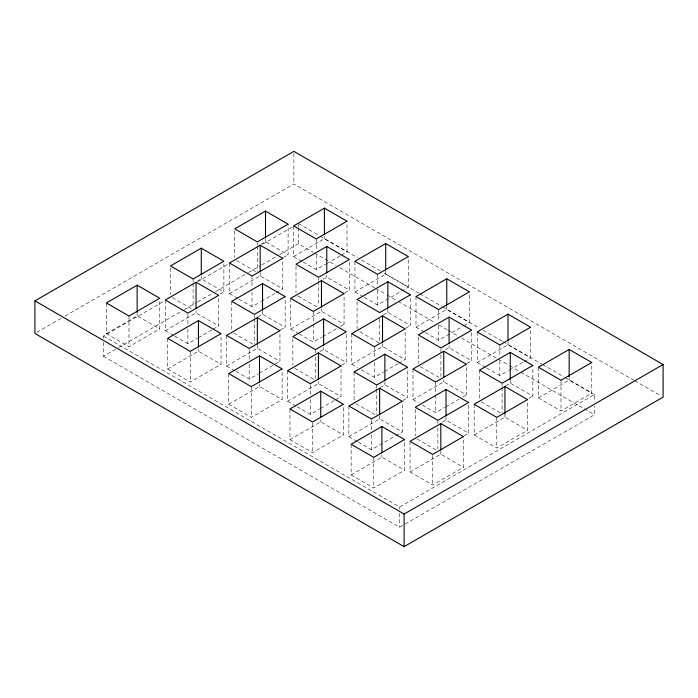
<?xml version="1.0" encoding="UTF-8"?>
<svg xmlns="http://www.w3.org/2000/svg" width="698" height="698" viewBox="0 0 698 698"><rect width="100%" height="100%" fill="white"/><g stroke="black" fill="none" stroke-linecap="round" stroke-linejoin="round"><path stroke-width="0.52" stroke-dasharray="3.49 2.62" d="M36.785 332.379L61.267 318.244M65.036 316.072L293.875 183.949L633.828 380.218M106.375 302.958L106.375 333.6L137.148 315.836L159.755 328.898L159.755 298.247M197.534 280.971L201.268 278.825L223.875 291.877L223.875 261.226M260.834 244.431L265.493 241.744L288.108 254.796L288.108 224.145M103.487 338.19L103.487 336.061L163.742 301.274M197.63 281.713L228.7 263.774M262.596 244.204L292.724 226.806M103.487 342.448L103.487 356.285L117.604 348.136M118.547 347.587L183.513 310.087M184.455 309.546L196.688 302.478M197.63 301.929L211.756 293.779M215.516 291.607L247.528 273.119M248.471 272.578L260.712 265.51M261.654 264.97L278.598 255.189M279.54 254.639L298.369 243.768L313.463 252.484M106.375 333.6L128.99 346.662L159.755 328.898M220.149 294.033L223.875 291.877M283.44 257.483L288.108 254.796M165.295 300.009L165.295 330.651L196.059 312.887L218.675 325.949L218.675 295.298M229.415 262.989L229.415 293.64L260.18 275.876L282.786 288.928L282.786 258.277M293.64 225.908L293.64 256.55L324.413 238.786L347.019 251.847L347.019 221.196M174.718 336.096L187.902 343.704L197.229 338.329M198.162 337.788L212.148 329.709M213.073 329.177L218.675 325.949M238.829 299.076L252.022 306.692L260.415 301.841M261.349 301.309L275.335 293.23M276.26 292.698L282.786 288.928M303.063 261.994L316.246 269.611L325.573 264.228M326.507 263.687L340.493 255.608M341.427 255.075L347.019 251.847M167.66 338.338L167.66 368.98L198.424 351.216L221.039 364.277L221.039 333.627M257.885 316.892L262.544 314.205L285.159 327.257L285.159 296.606M323.043 279.27L326.777 277.123L349.384 290.176L349.384 259.525M167.66 368.98L190.266 382.042L221.039 364.277M280.491 329.945L285.159 327.257M344.725 292.863L349.384 290.176M226.571 335.389L226.571 366.031L257.344 348.267L279.95 361.328L279.95 330.678M290.691 298.369L290.691 329.02L321.464 311.256L344.07 324.308L344.07 293.657M354.924 261.288L354.924 291.93L385.689 274.166L408.295 287.227L408.295 256.576M235.994 371.476L249.186 379.084L258.504 373.709M259.438 373.168L279.95 361.328M299.172 333.914L313.306 342.072L321.691 337.221M322.624 336.689L336.611 328.61M340.345 326.455L344.07 324.308M364.339 297.374L377.531 304.991L408.295 287.227M228.735 373.596L228.735 404.247L259.499 386.483L282.114 399.535L282.114 368.893M319.893 351.618L323.619 349.462L346.234 362.515L346.234 331.873M383.185 315.068L387.852 312.381L410.459 325.434L410.459 294.792M228.735 404.247L251.341 417.299L282.114 399.535M341.566 365.211L346.234 362.515M405.8 328.13L410.459 325.434M287.646 370.647L287.646 401.298L318.419 383.534L341.025 396.586L341.025 365.944M351.766 333.635L351.766 364.277L382.539 346.513L405.145 359.566L405.145 328.924M415.999 296.545L415.999 327.196L446.764 309.432L469.37 322.485L469.37 291.843M297.069 406.733L310.261 414.35L319.579 408.967M320.513 408.426L334.499 400.355M335.433 399.814L341.025 396.586M361.189 369.713L374.381 377.33L383.699 371.947M384.633 371.406L397.686 363.876M398.619 363.335L405.145 359.566M425.414 332.632L438.606 340.249L462.844 326.254M463.777 325.713L469.37 322.485M289.967 408.958L289.967 439.6L320.74 421.836L343.346 434.889L343.346 404.247M380.192 387.512L384.86 384.816L407.466 397.869L407.466 367.227M445.359 349.89L449.084 347.735L471.7 360.787L471.7 330.145M289.967 439.6L312.582 452.653L343.346 434.889M402.807 400.565L407.466 397.869M467.032 363.484L471.7 360.787M348.887 406L348.887 436.651L379.651 418.887L402.266 431.94L402.266 401.298M413.007 368.989L413.007 399.631L443.771 381.867L466.377 394.92L466.377 364.277M477.231 331.908L477.231 362.55L508.004 344.786L530.611 357.838L530.611 327.196M358.301 442.087L371.493 449.704L394.806 436.25M395.74 435.709L402.266 431.94M422.421 405.067L435.613 412.684L444.94 407.3M445.865 406.76L458.926 399.23M462.652 397.075L466.377 394.92M486.654 367.986L499.838 375.603L508.231 370.76M509.165 370.219L523.151 362.149M524.085 361.608L530.611 357.838M351.138 444.268L351.138 474.91L381.902 457.146L404.517 470.199L404.517 439.557M442.296 422.281L446.022 420.135L468.637 433.188L468.637 402.537M505.588 385.741L510.255 383.045L532.862 396.106L532.862 365.455M351.138 474.91L373.744 487.963L404.517 470.199M463.969 435.875L468.637 433.188M529.136 398.253L532.862 396.106M410.049 441.319L410.049 471.961L440.822 454.197L463.428 467.25L463.428 436.608M474.169 404.299L474.169 434.941L504.942 417.177L527.548 430.238L527.548 399.588M538.402 367.218L538.402 397.86L569.167 380.096L591.773 393.149L591.773 362.506M410.049 471.961L432.664 485.014L463.428 467.25M474.169 434.941L496.775 448.003L527.548 430.238M538.402 397.86L561.009 410.913L591.773 393.149M103.487 336.061L399.631 507.045L594.513 394.527L594.513 401.978M103.487 356.285L399.631 527.269L594.513 414.752L594.513 406.236M634.77 380.768L661.215 396.028M298.369 223.543L319.117 235.523M320.068 236.072L357.786 257.85M361.564 260.031L380.427 270.92M384.197 273.101L419.097 293.247M420.039 293.788L441.729 306.317M442.672 306.858L479.456 328.095M483.225 330.276L502.089 341.165M503.031 341.706L541.7 364.033M542.643 364.574L564.333 377.103M565.275 377.644L594.513 394.527M314.405 253.025L336.096 265.554M339.874 267.727L374.765 287.873M375.707 288.422L386.081 294.408M387.024 294.957L397.398 300.943M398.34 301.492L435.124 322.729M438.902 324.902L447.383 329.805M448.334 330.346L457.766 335.79M461.535 337.972L497.377 358.659M498.32 359.208L508.694 365.194M509.636 365.743L520.01 371.729M520.952 372.278L583.196 408.217M584.139 408.758L594.513 414.752M293.64 256.55L302.121 261.445M354.924 291.93L363.396 296.825M415.999 327.196L424.471 332.091M477.231 362.55L485.712 367.445M236.613 260.59L257.335 272.56M297.889 295.969L318.62 307.94M359.906 331.777L379.695 343.198M420.205 366.59L440.927 378.552M481.367 401.9L502.098 413.87M229.415 293.64L237.887 298.535M290.691 329.02L298.229 333.365M351.766 364.277L357.42 367.541M413.007 399.631L418.652 402.894M172.38 297.671L193.11 309.642M233.664 333.051L254.386 345.021M294.739 368.317L315.461 380.279M355.971 403.671L376.702 415.633M417.142 438.981L437.864 450.952M165.295 330.651L173.776 335.546M226.571 366.031L235.052 370.926M287.646 401.298L296.127 406.192M348.887 436.651L357.359 441.546M569.167 377.984L569.167 380.096M561.009 380.27L561.009 410.913M510.255 380.934L510.255 383.045M508.004 341.619L508.004 344.786M504.942 414.01L504.942 417.177M502.098 384.275L502.098 386.387M502.098 387.451L502.098 412.806M499.838 344.96L499.838 356.582M499.838 360.805L499.838 375.603M496.775 417.352L496.775 448.003M479.482 370.167L479.482 399.753M449.084 345.623L449.084 347.735M446.764 306.265L446.764 309.432M446.022 416.959L446.022 420.135M443.771 379.756L443.771 381.867M440.927 348.965L440.927 376.44M440.822 451.03L440.822 454.197M438.606 309.607L438.606 321.228M438.606 325.451L438.606 340.249M437.864 420.301L437.864 423.477M437.864 427.7L437.864 448.831M435.613 382.042L435.613 393.663M435.613 394.719L435.613 412.684M432.664 455.428L432.664 485.014M418.32 336.968L418.32 363.388M415.258 409.36L415.258 435.779M399.631 507.045L399.631 509.174M399.631 513.431L399.631 527.269M387.852 309.214L387.852 312.381M385.689 270.999L385.689 274.166M384.86 381.649L384.86 384.816M382.539 343.346L382.539 346.513M381.902 455.035L381.902 457.146M379.695 318.89L379.695 342.142M379.651 415.72L379.651 418.887M377.531 274.34L377.531 285.962M377.531 290.194L377.531 304.991M376.702 384.991L376.702 388.158M376.702 389.214L376.702 414.577M374.381 346.688L374.381 357.254M374.381 362.532L374.381 377.33M373.744 457.321L373.744 487.963M371.493 420.117L371.493 430.683M371.493 434.906L371.493 449.704M357.079 301.615L357.079 329.09M354.087 371.938L354.087 401.524M326.777 275.003L326.777 277.123M324.413 236.674L324.413 238.786M323.619 347.351L323.619 349.462M321.464 309.135L321.464 311.256M320.74 419.725L320.74 421.836M318.62 278.345L318.62 280.465M318.62 281.521L318.62 305.82M318.419 381.422L318.419 383.534M316.246 238.96L316.246 250.582M316.246 254.814L316.246 269.611M315.461 349.637L315.461 352.804M315.461 357.036L315.461 378.168M313.306 311.421L313.306 323.052M313.306 324.108L313.306 342.072M312.582 423.067L312.582 452.653M310.261 384.764L310.261 395.33M310.261 399.553L310.261 414.35M298.369 224.608L298.369 226.737M298.369 227.801L298.369 243.768M296.004 266.348L296.004 292.767M293.875 153.473L293.875 183.949M292.855 338.696L292.855 365.115M265.493 238.568L265.493 241.744M262.544 311.029L262.544 314.205M260.18 272.7L260.18 275.876M259.499 384.371L259.499 386.483M257.335 242.965L257.335 245.085M257.335 246.141L257.335 271.496M257.344 345.1L257.344 348.267M254.386 314.37L254.386 317.546M254.386 318.602L254.386 343.966M252.022 276.042L252.022 287.672M252.022 291.895L252.022 306.692M251.341 386.657L251.341 417.299M249.186 349.497L249.186 360.063M249.186 364.295L249.186 379.084M234.729 230.968L234.729 257.387M231.78 301.318L231.78 330.904M201.268 276.705L201.268 278.825M198.424 349.105L198.424 351.216M196.059 310.776L196.059 312.887M193.11 278.991L193.11 282.166M193.11 283.222L193.11 307.521M190.266 351.391L190.266 382.042M187.902 314.117L187.902 324.683M187.902 328.915L187.902 343.704M170.495 268.049L170.495 294.469M137.148 313.725L137.148 315.836M128.99 316.011L128.99 346.662"/><path stroke-width="1.05" d="M34.9 300.882L293.875 151.361L663.1 364.531L663.1 397.118L404.125 546.639L34.9 333.469L34.9 300.882L404.125 514.051L663.1 364.531M137.148 285.194L106.375 302.958L128.99 316.011L159.755 298.247L137.148 285.194L137.148 312.669M201.268 248.174L170.495 265.938L193.11 278.991L223.875 261.226L201.268 248.174L201.268 274.593M265.493 211.093L234.729 228.857L257.335 241.909L288.108 224.145L265.493 211.093L265.493 237.512M196.059 282.245L165.295 300.009L187.902 313.062L218.675 295.298L196.059 282.245L196.059 308.664M260.18 245.225L229.415 262.989L252.022 276.042L282.786 258.277L260.18 245.225L260.18 271.644M324.413 208.144L293.64 225.908L316.246 238.96L347.019 221.196L324.413 208.144L324.413 234.563M198.424 320.574L167.66 338.338L190.266 351.391L221.039 333.627L198.424 320.574L198.424 346.993M262.544 283.554L231.78 301.318L254.386 314.37L285.159 296.606L262.544 283.554L262.544 309.973M326.777 246.473L296.004 264.237L318.62 277.289L349.384 259.525L326.777 246.473L326.777 272.892M257.344 317.625L226.571 335.389L249.186 348.442L279.95 330.678L257.344 317.625L257.344 344.044M321.464 280.605L290.691 298.369L313.306 311.421L344.07 293.657L321.464 280.605L321.464 307.024M385.689 243.523L354.924 261.288L377.531 274.34L408.295 256.576L385.689 243.523L385.689 269.943M259.499 355.832L228.735 373.596L251.341 386.657L282.114 368.893L259.499 355.832L259.499 382.251M323.619 318.82L292.855 336.584L315.461 349.637L346.234 331.873L323.619 318.82L323.619 345.24M387.852 281.739L357.079 299.503L379.695 312.556L410.459 294.792L387.852 281.739L387.852 308.15M318.419 352.883L287.646 370.647L310.261 383.708L341.025 365.944L318.419 352.883L318.419 379.302M382.539 315.871L351.766 333.635L374.381 346.688L405.145 328.924L382.539 315.871L382.539 342.29M446.764 278.781L415.999 296.545L438.606 309.607L469.37 291.843L446.764 278.781L446.764 305.201M320.74 391.194L289.967 408.958L312.582 422.011L343.346 404.247L320.74 391.194L320.74 417.605M384.86 354.174L354.087 371.938L376.702 384.991L407.466 367.227L384.86 354.174L384.86 380.593M449.084 317.093L418.32 334.857L440.927 347.909L471.7 330.145L449.084 317.093L449.084 343.512M379.651 388.236L348.887 406L371.493 419.062L402.266 401.298L379.651 388.236L379.651 414.656M443.771 351.225L413.007 368.989L435.613 382.042L466.377 364.277L443.771 351.225L443.771 377.644M508.004 314.144L477.231 331.908L499.838 344.96L530.611 327.196L508.004 314.144L508.004 340.554M381.902 426.504L351.138 444.268L373.744 457.321L404.517 439.557L381.902 426.504L381.902 452.923M446.022 389.484L415.258 407.248L437.864 420.301L468.637 402.537L446.022 389.484L446.022 415.903M510.255 352.403L479.482 370.167L502.098 383.219L532.862 365.455L510.255 352.403L510.255 379.878M440.822 423.555L410.049 441.319L432.664 454.372L463.428 436.608L440.822 423.555L440.822 449.974M504.942 386.535L474.169 404.299L496.775 417.352L527.548 399.588L504.942 386.535L504.942 414.01M569.167 349.454L538.402 367.218L561.009 380.27L591.773 362.506L569.167 349.454L569.167 376.929M404.125 514.051L404.125 546.639"/></g></svg>
